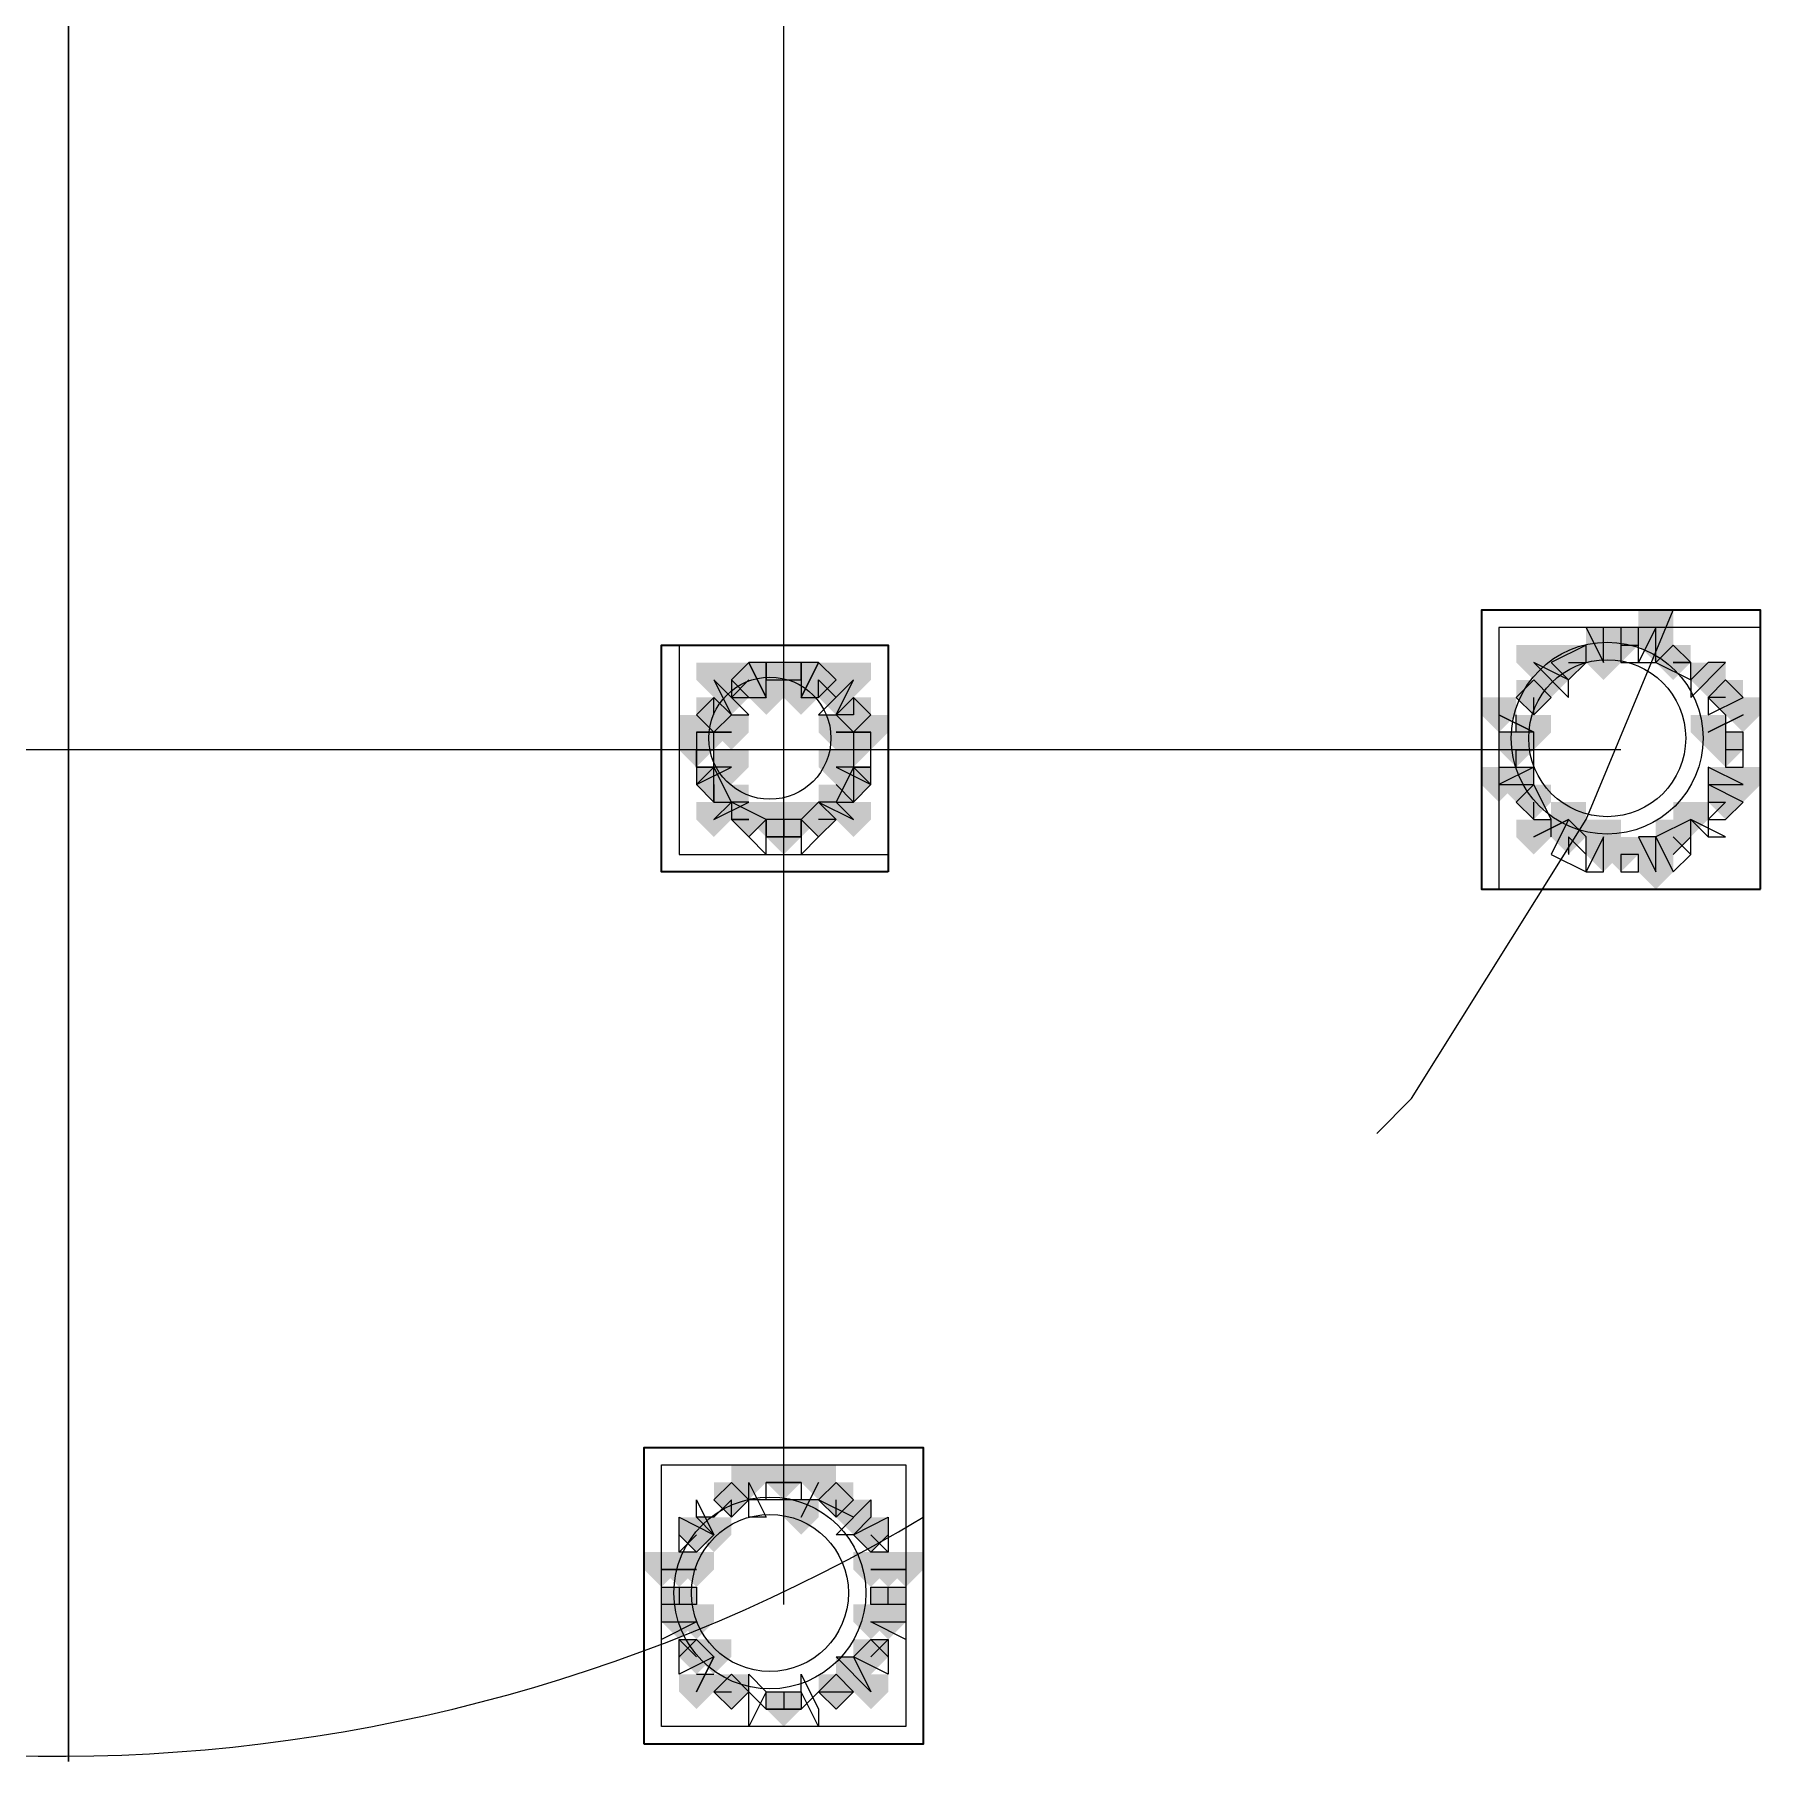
# Model space of a CAD drawing. Header units: millimetres. Extents: x 2315 to 4619, y 1334 to 1897.
# Drawn here: x 4185.9 to 4191.95, y 1548.66 to 1554.71 of the extents above; entities that cross this region are included whole.
import ezdxf

# ---------------------------------------------------------------- set-up
doc = ezdxf.new("R2010")
doc.units = ezdxf.units.MM
for name, color, linetype, true_color in [('PDF_10', 7, 'Continuous', 0x00b85c), ('PDF_AXIS', 7, 'Continuous', 0x00b85c), ('PDF_柱构件', 7, 'Continuous', 0x00b85c), ('PDF_转运站初步方案', 7, 'Continuous', 0x00b85c)]:
    doc.layers.add(name, color=color, linetype=linetype, true_color=true_color)
doc.layers.add('PDF_中心线层', color=1, linetype='Continuous')
doc.layers.add('PDF_粗实线层', color=7, linetype='Continuous')

msp = doc.modelspace()

# ---------------------------------------------------------------- hatches: boundary and pattern name
at = {"layer": 'PDF_10', "transparency": 33554559}
for points in [[(4191.4573, 1552.6298), (4191.3962, 1552.6298), (4191.3962, 1552.5687), (4191.4573, 1552.5076), (4191.5183, 1552.5687), (4191.5183, 1552.6298)], [(4191.4573, 1552.6298), (4191.3962, 1552.6298), (4191.3962, 1552.5687), (4191.4573, 1552.5076), (4191.5183, 1552.5687), (4191.5183, 1552.6298)], [(4191.4573, 1552.6298), (4191.3962, 1552.6298), (4191.3962, 1552.5687), (4191.4573, 1552.5076), (4191.5183, 1552.5687), (4191.5183, 1552.6298)], [(4191.274, 1552.5687), (4191.2129, 1552.5687), (4191.2129, 1552.5076), (4191.274, 1552.4466), (4191.3351, 1552.5076), (4191.3351, 1552.5687)], [(4191.274, 1552.5687), (4191.2129, 1552.5687), (4191.2129, 1552.5076), (4191.274, 1552.4466), (4191.3351, 1552.5076), (4191.3351, 1552.5687)], [(4191.274, 1552.5687), (4191.2129, 1552.5687), (4191.2129, 1552.5076), (4191.274, 1552.4466), (4191.3351, 1552.5076), (4191.3351, 1552.5687)], [(4191.6405, 1552.5687), (4191.5794, 1552.5687), (4191.5794, 1552.5076), (4191.6405, 1552.4466), (4191.7016, 1552.5076), (4191.7016, 1552.5687)], [(4191.6405, 1552.5687), (4191.5794, 1552.5687), (4191.5794, 1552.5076), (4191.6405, 1552.4466), (4191.7016, 1552.5076), (4191.7016, 1552.5687)], [(4188.4032, 1552.5076), (4188.3421, 1552.5076), (4188.3421, 1552.4466), (4188.4032, 1552.3855), (4188.4643, 1552.4466), (4188.4643, 1552.5076)], [(4188.4032, 1552.5076), (4188.3421, 1552.5076), (4188.3421, 1552.4466), (4188.4032, 1552.3855), (4188.4643, 1552.4466), (4188.4643, 1552.5076)], [(4188.5254, 1552.5076), (4188.4643, 1552.5076), (4188.4643, 1552.4466), (4188.5254, 1552.3855), (4188.5864, 1552.4466), (4188.5864, 1552.5076)], [(4188.5254, 1552.5076), (4188.4643, 1552.5076), (4188.4643, 1552.4466), (4188.5254, 1552.3855), (4188.5864, 1552.4466), (4188.5864, 1552.5076)], [(4188.6475, 1552.5076), (4188.5864, 1552.5076), (4188.5864, 1552.4466), (4188.6475, 1552.3855), (4188.7086, 1552.4466), (4188.7086, 1552.5076)], [(4188.6475, 1552.5076), (4188.5864, 1552.5076), (4188.5864, 1552.4466), (4188.6475, 1552.3855), (4188.7086, 1552.4466), (4188.7086, 1552.5076)], [(4191.1518, 1552.4466), (4191.0908, 1552.4466), (4191.0908, 1552.3855), (4191.1518, 1552.3244), (4191.2129, 1552.3855), (4191.2129, 1552.4466)], [(4191.1518, 1552.4466), (4191.0908, 1552.4466), (4191.0908, 1552.3855), (4191.1518, 1552.3244), (4191.2129, 1552.3855), (4191.2129, 1552.4466)], [(4191.1518, 1552.4466), (4191.0908, 1552.4466), (4191.0908, 1552.3855), (4191.1518, 1552.3244), (4191.2129, 1552.3855), (4191.2129, 1552.4466)], [(4191.8237, 1552.4466), (4191.7627, 1552.4466), (4191.7627, 1552.3855), (4191.8237, 1552.3244), (4191.8848, 1552.3855), (4191.8848, 1552.4466)], [(4191.8237, 1552.4466), (4191.7627, 1552.4466), (4191.7627, 1552.3855), (4191.8237, 1552.3244), (4191.8848, 1552.3855), (4191.8848, 1552.4466)], [(4188.281, 1552.3855), (4188.22, 1552.3855), (4188.22, 1552.3244), (4188.281, 1552.2633), (4188.3421, 1552.3244), (4188.3421, 1552.3855)], [(4188.281, 1552.3855), (4188.22, 1552.3855), (4188.22, 1552.3244), (4188.281, 1552.2633), (4188.3421, 1552.3244), (4188.3421, 1552.3855)], [(4188.281, 1552.3855), (4188.22, 1552.3855), (4188.22, 1552.3244), (4188.281, 1552.2633), (4188.3421, 1552.3244), (4188.3421, 1552.3855)], [(4188.7697, 1552.3855), (4188.7086, 1552.3855), (4188.7086, 1552.3244), (4188.7697, 1552.2633), (4188.8308, 1552.3244), (4188.8308, 1552.3855)], [(4188.7697, 1552.3855), (4188.7086, 1552.3855), (4188.7086, 1552.3244), (4188.7697, 1552.2633), (4188.8308, 1552.3244), (4188.8308, 1552.3855)], [(4188.22, 1552.2633), (4188.1589, 1552.2633), (4188.1589, 1552.2022), (4188.22, 1552.1412), (4188.281, 1552.2022), (4188.281, 1552.2633)], [(4188.22, 1552.2633), (4188.1589, 1552.2633), (4188.1589, 1552.2022), (4188.22, 1552.1412), (4188.281, 1552.2022), (4188.281, 1552.2633)], [(4188.7697, 1552.2633), (4188.7086, 1552.2633), (4188.7086, 1552.2022), (4188.7697, 1552.1412), (4188.8308, 1552.2022), (4188.8308, 1552.2633)], [(4188.7697, 1552.2633), (4188.7086, 1552.2633), (4188.7086, 1552.2022), (4188.7697, 1552.1412), (4188.8308, 1552.2022), (4188.8308, 1552.2633)], [(4191.0908, 1552.2633), (4191.0297, 1552.2633), (4191.0297, 1552.2022), (4191.0908, 1552.1412), (4191.1518, 1552.2022), (4191.1518, 1552.2633)], [(4191.0908, 1552.2633), (4191.0297, 1552.2633), (4191.0297, 1552.2022), (4191.0908, 1552.1412), (4191.1518, 1552.2022), (4191.1518, 1552.2633)], [(4191.8237, 1552.2633), (4191.7627, 1552.2633), (4191.7627, 1552.2022), (4191.8237, 1552.1412), (4191.8848, 1552.2022), (4191.8848, 1552.2633)], [(4191.8237, 1552.2633), (4191.7627, 1552.2633), (4191.7627, 1552.2022), (4191.8237, 1552.1412), (4191.8848, 1552.2022), (4191.8848, 1552.2633)], [(4188.281, 1552.1412), (4188.22, 1552.1412), (4188.22, 1552.0801), (4188.281, 1552.019), (4188.3421, 1552.0801), (4188.3421, 1552.1412)], [(4188.281, 1552.1412), (4188.22, 1552.1412), (4188.22, 1552.0801), (4188.281, 1552.019), (4188.3421, 1552.0801), (4188.3421, 1552.1412)], [(4188.7697, 1552.1412), (4188.7086, 1552.1412), (4188.7086, 1552.0801), (4188.7697, 1552.019), (4188.8308, 1552.0801), (4188.8308, 1552.1412)], [(4188.7697, 1552.1412), (4188.7086, 1552.1412), (4188.7086, 1552.0801), (4188.7697, 1552.019), (4188.8308, 1552.0801), (4188.8308, 1552.1412)], [(4191.1518, 1552.0801), (4191.0908, 1552.0801), (4191.0908, 1552.019), (4191.1518, 1551.9579), (4191.2129, 1552.019), (4191.2129, 1552.0801)], [(4191.1518, 1552.0801), (4191.0908, 1552.0801), (4191.0908, 1552.019), (4191.1518, 1551.9579), (4191.2129, 1552.019), (4191.2129, 1552.0801)], [(4191.1518, 1552.0801), (4191.0908, 1552.0801), (4191.0908, 1552.019), (4191.1518, 1551.9579), (4191.2129, 1552.019), (4191.2129, 1552.0801)], [(4191.8237, 1552.0801), (4191.7627, 1552.0801), (4191.7627, 1552.019), (4191.8237, 1551.9579), (4191.8848, 1552.019), (4191.8848, 1552.0801)], [(4191.8237, 1552.0801), (4191.7627, 1552.0801), (4191.7627, 1552.019), (4191.8237, 1551.9579), (4191.8848, 1552.019), (4191.8848, 1552.0801)], [(4188.4032, 1552.019), (4188.3421, 1552.019), (4188.3421, 1551.9579), (4188.4032, 1551.8968), (4188.4643, 1551.9579), (4188.4643, 1552.019)], [(4188.4032, 1552.019), (4188.3421, 1552.019), (4188.3421, 1551.9579), (4188.4032, 1551.8968), (4188.4643, 1551.9579), (4188.4643, 1552.019)], [(4188.6475, 1552.019), (4188.5864, 1552.019), (4188.5864, 1551.9579), (4188.6475, 1551.8968), (4188.7086, 1551.9579), (4188.7086, 1552.019)], [(4188.6475, 1552.019), (4188.5864, 1552.019), (4188.5864, 1551.9579), (4188.6475, 1551.8968), (4188.7086, 1551.9579), (4188.7086, 1552.019)], [(4188.6475, 1552.019), (4188.5864, 1552.019), (4188.5864, 1551.9579), (4188.6475, 1551.8968), (4188.7086, 1551.9579), (4188.7086, 1552.019)], [(4188.5254, 1551.9579), (4188.4643, 1551.9579), (4188.4643, 1551.8968), (4188.5254, 1551.8357), (4188.5864, 1551.8968), (4188.5864, 1551.9579)], [(4188.5254, 1551.9579), (4188.4643, 1551.9579), (4188.4643, 1551.8968), (4188.5254, 1551.8357), (4188.5864, 1551.8968), (4188.5864, 1551.9579)], [(4191.274, 1551.9579), (4191.2129, 1551.9579), (4191.2129, 1551.8968), (4191.274, 1551.8357), (4191.3351, 1551.8968), (4191.3351, 1551.9579)], [(4191.274, 1551.9579), (4191.2129, 1551.9579), (4191.2129, 1551.8968), (4191.274, 1551.8357), (4191.3351, 1551.8968), (4191.3351, 1551.9579)], [(4191.6405, 1551.9579), (4191.5794, 1551.9579), (4191.5794, 1551.8968), (4191.6405, 1551.8357), (4191.7016, 1551.8968), (4191.7016, 1551.9579)], [(4191.6405, 1551.9579), (4191.5794, 1551.9579), (4191.5794, 1551.8968), (4191.6405, 1551.8357), (4191.7016, 1551.8968), (4191.7016, 1551.9579)], [(4191.4573, 1551.8968), (4191.3962, 1551.8968), (4191.3962, 1551.8357), (4191.4573, 1551.7747), (4191.5183, 1551.8357), (4191.5183, 1551.8968)], [(4191.4573, 1551.8968), (4191.3962, 1551.8968), (4191.3962, 1551.8357), (4191.4573, 1551.7747), (4191.5183, 1551.8357), (4191.5183, 1551.8968)], [(4188.5254, 1549.6979), (4188.4643, 1549.6979), (4188.4643, 1549.6368), (4188.5254, 1549.5757), (4188.5864, 1549.6368), (4188.5864, 1549.6979)], [(4188.5254, 1549.6979), (4188.4643, 1549.6979), (4188.4643, 1549.6368), (4188.5254, 1549.5757), (4188.5864, 1549.6368), (4188.5864, 1549.6979)], [(4188.3421, 1549.6368), (4188.281, 1549.6368), (4188.281, 1549.5757), (4188.3421, 1549.5147), (4188.4032, 1549.5757), (4188.4032, 1549.6368)], [(4188.3421, 1549.6368), (4188.281, 1549.6368), (4188.281, 1549.5757), (4188.3421, 1549.5147), (4188.4032, 1549.5757), (4188.4032, 1549.6368)], [(4188.7086, 1549.6368), (4188.6475, 1549.6368), (4188.6475, 1549.5757), (4188.7086, 1549.5147), (4188.7697, 1549.5757), (4188.7697, 1549.6368)], [(4188.7086, 1549.6368), (4188.6475, 1549.6368), (4188.6475, 1549.5757), (4188.7086, 1549.5147), (4188.7697, 1549.5757), (4188.7697, 1549.6368)], [(4188.22, 1549.5147), (4188.1589, 1549.5147), (4188.1589, 1549.4536), (4188.22, 1549.3925), (4188.281, 1549.4536), (4188.281, 1549.5147)], [(4188.22, 1549.5147), (4188.1589, 1549.5147), (4188.1589, 1549.4536), (4188.22, 1549.3925), (4188.281, 1549.4536), (4188.281, 1549.5147)], [(4188.8308, 1549.5147), (4188.7697, 1549.5147), (4188.7697, 1549.4536), (4188.8308, 1549.3925), (4188.8918, 1549.4536), (4188.8918, 1549.5147)], [(4188.8308, 1549.5147), (4188.7697, 1549.5147), (4188.7697, 1549.4536), (4188.8308, 1549.3925), (4188.8918, 1549.4536), (4188.8918, 1549.5147)], [(4188.1589, 1549.2703), (4188.0978, 1549.2703), (4188.0978, 1549.2093), (4188.1589, 1549.1482), (4188.22, 1549.2093), (4188.22, 1549.2703)], [(4188.1589, 1549.2703), (4188.0978, 1549.2703), (4188.0978, 1549.2093), (4188.1589, 1549.1482), (4188.22, 1549.2093), (4188.22, 1549.2703)], [(4188.8918, 1549.2703), (4188.8308, 1549.2703), (4188.8308, 1549.2093), (4188.8918, 1549.1482), (4188.9529, 1549.2093), (4188.9529, 1549.2703)], [(4188.8918, 1549.2703), (4188.8308, 1549.2703), (4188.8308, 1549.2093), (4188.8918, 1549.1482), (4188.9529, 1549.2093), (4188.9529, 1549.2703)], [(4188.8918, 1549.2703), (4188.8308, 1549.2703), (4188.8308, 1549.2093), (4188.8918, 1549.1482), (4188.9529, 1549.2093), (4188.9529, 1549.2703)], [(4188.22, 1549.0871), (4188.1589, 1549.0871), (4188.1589, 1549.026), (4188.22, 1548.9649), (4188.281, 1549.026), (4188.281, 1549.0871)], [(4188.22, 1549.0871), (4188.1589, 1549.0871), (4188.1589, 1549.026), (4188.22, 1548.9649), (4188.281, 1549.026), (4188.281, 1549.0871)], [(4188.8308, 1549.0871), (4188.7697, 1549.0871), (4188.7697, 1549.026), (4188.8308, 1548.9649), (4188.8918, 1549.026), (4188.8918, 1549.0871)], [(4188.8308, 1549.0871), (4188.7697, 1549.0871), (4188.7697, 1549.026), (4188.8308, 1548.9649), (4188.8918, 1549.026), (4188.8918, 1549.0871)], [(4188.3421, 1548.9649), (4188.281, 1548.9649), (4188.281, 1548.9039), (4188.3421, 1548.8428), (4188.4032, 1548.9039), (4188.4032, 1548.9649)], [(4188.3421, 1548.9649), (4188.281, 1548.9649), (4188.281, 1548.9039), (4188.3421, 1548.8428), (4188.4032, 1548.9039), (4188.4032, 1548.9649)], [(4188.3421, 1548.9649), (4188.281, 1548.9649), (4188.281, 1548.9039), (4188.3421, 1548.8428), (4188.4032, 1548.9039), (4188.4032, 1548.9649)], [(4188.7086, 1548.9649), (4188.6475, 1548.9649), (4188.6475, 1548.9039), (4188.7086, 1548.8428), (4188.7697, 1548.9039), (4188.7697, 1548.9649)], [(4188.7086, 1548.9649), (4188.6475, 1548.9649), (4188.6475, 1548.9039), (4188.7086, 1548.8428), (4188.7697, 1548.9039), (4188.7697, 1548.9649)], [(4188.7086, 1548.9649), (4188.6475, 1548.9649), (4188.6475, 1548.9039), (4188.7086, 1548.8428), (4188.7697, 1548.9039), (4188.7697, 1548.9649)], [(4188.5254, 1548.9039), (4188.4643, 1548.9039), (4188.4643, 1548.8428), (4188.5254, 1548.7817), (4188.5864, 1548.8428), (4188.5864, 1548.9039)], [(4188.5254, 1548.9039), (4188.4643, 1548.9039), (4188.4643, 1548.8428), (4188.5254, 1548.7817), (4188.5864, 1548.8428), (4188.5864, 1548.9039)]]:
    msp.add_hatch(color=256, dxfattribs=at).paths.add_polyline_path(points)
at = {"layer": 'PDF_柱构件', "transparency": 33554559}
for points in [[(4191.5794, 1552.6909), (4191.5183, 1552.6909), (4191.5183, 1552.6298), (4191.5794, 1552.5687), (4191.6405, 1552.6298), (4191.6405, 1552.6909)], [(4191.3962, 1552.6298), (4191.3351, 1552.6298), (4191.3351, 1552.5687), (4191.3962, 1552.5076), (4191.4573, 1552.5687), (4191.4573, 1552.6298)], [(4191.5794, 1552.6298), (4191.5183, 1552.6298), (4191.5183, 1552.5687), (4191.5794, 1552.5076), (4191.6405, 1552.5687), (4191.6405, 1552.6298)], [(4191.1518, 1552.5687), (4191.0908, 1552.5687), (4191.0908, 1552.5076), (4191.1518, 1552.4466), (4191.2129, 1552.5076), (4191.2129, 1552.5687)], [(4191.3962, 1552.5687), (4191.3351, 1552.5687), (4191.3351, 1552.5076), (4191.3962, 1552.4466), (4191.4573, 1552.5076), (4191.4573, 1552.5687)], [(4188.281, 1552.5076), (4188.22, 1552.5076), (4188.22, 1552.4466), (4188.281, 1552.3855), (4188.3421, 1552.4466), (4188.3421, 1552.5076)], [(4188.4643, 1552.5076), (4188.4032, 1552.5076), (4188.4032, 1552.4466), (4188.4643, 1552.3855), (4188.5254, 1552.4466), (4188.5254, 1552.5076)], [(4188.5864, 1552.5076), (4188.5254, 1552.5076), (4188.5254, 1552.4466), (4188.5864, 1552.3855), (4188.6475, 1552.4466), (4188.6475, 1552.5076)], [(4188.7697, 1552.5076), (4188.7086, 1552.5076), (4188.7086, 1552.4466), (4188.7697, 1552.3855), (4188.8308, 1552.4466), (4188.8308, 1552.5076)], [(4191.2129, 1552.5076), (4191.1518, 1552.5076), (4191.1518, 1552.4466), (4191.2129, 1552.3855), (4191.274, 1552.4466), (4191.274, 1552.5076)], [(4191.7627, 1552.5076), (4191.7016, 1552.5076), (4191.7016, 1552.4466), (4191.7627, 1552.3855), (4191.8237, 1552.4466), (4191.8237, 1552.5076)], [(4188.3421, 1552.4466), (4188.281, 1552.4466), (4188.281, 1552.3855), (4188.3421, 1552.3244), (4188.4032, 1552.3855), (4188.4032, 1552.4466)], [(4188.4643, 1552.4466), (4188.4032, 1552.4466), (4188.4032, 1552.3855), (4188.4643, 1552.3244), (4188.5254, 1552.3855), (4188.5254, 1552.4466)], [(4188.5864, 1552.4466), (4188.5254, 1552.4466), (4188.5254, 1552.3855), (4188.5864, 1552.3244), (4188.6475, 1552.3855), (4188.6475, 1552.4466)], [(4188.7086, 1552.4466), (4188.6475, 1552.4466), (4188.6475, 1552.3855), (4188.7086, 1552.3244), (4188.7697, 1552.3855), (4188.7697, 1552.4466)], [(4191.0297, 1552.3855), (4190.9686, 1552.3855), (4190.9686, 1552.3244), (4191.0297, 1552.2633), (4191.0908, 1552.3244), (4191.0908, 1552.3855)], [(4191.8848, 1552.3855), (4191.8237, 1552.3855), (4191.8237, 1552.3244), (4191.8848, 1552.2633), (4191.9459, 1552.3244), (4191.9459, 1552.3855)], [(4188.22, 1552.3244), (4188.1589, 1552.3244), (4188.1589, 1552.2633), (4188.22, 1552.2022), (4188.281, 1552.2633), (4188.281, 1552.3244)], [(4188.281, 1552.3244), (4188.22, 1552.3244), (4188.22, 1552.2633), (4188.281, 1552.2022), (4188.3421, 1552.2633), (4188.3421, 1552.3244)], [(4188.3421, 1552.3244), (4188.281, 1552.3244), (4188.281, 1552.2633), (4188.3421, 1552.2022), (4188.4032, 1552.2633), (4188.4032, 1552.3244)], [(4188.7086, 1552.3244), (4188.6475, 1552.3244), (4188.6475, 1552.2633), (4188.7086, 1552.2022), (4188.7697, 1552.2633), (4188.7697, 1552.3244)], [(4188.7697, 1552.3244), (4188.7086, 1552.3244), (4188.7086, 1552.2633), (4188.7697, 1552.2022), (4188.8308, 1552.2633), (4188.8308, 1552.3244)], [(4188.8308, 1552.3244), (4188.7697, 1552.3244), (4188.7697, 1552.2633), (4188.8308, 1552.2022), (4188.8918, 1552.2633), (4188.8918, 1552.3244)], [(4191.1518, 1552.3244), (4191.0908, 1552.3244), (4191.0908, 1552.2633), (4191.1518, 1552.2022), (4191.2129, 1552.2633), (4191.2129, 1552.3244)], [(4191.7627, 1552.3244), (4191.7016, 1552.3244), (4191.7016, 1552.2633), (4191.7627, 1552.2022), (4191.8237, 1552.2633), (4191.8237, 1552.3244)], [(4188.3421, 1552.2022), (4188.281, 1552.2022), (4188.281, 1552.1412), (4188.3421, 1552.0801), (4188.4032, 1552.1412), (4188.4032, 1552.2022)], [(4188.7086, 1552.2022), (4188.6475, 1552.2022), (4188.6475, 1552.1412), (4188.7086, 1552.0801), (4188.7697, 1552.1412), (4188.7697, 1552.2022)], [(4191.0297, 1552.1412), (4190.9686, 1552.1412), (4190.9686, 1552.0801), (4191.0297, 1552.019), (4191.0908, 1552.0801), (4191.0908, 1552.1412)], [(4191.0908, 1552.1412), (4191.0297, 1552.1412), (4191.0297, 1552.0801), (4191.0908, 1552.019), (4191.1518, 1552.0801), (4191.1518, 1552.1412)], [(4191.8237, 1552.1412), (4191.7627, 1552.1412), (4191.7627, 1552.0801), (4191.8237, 1552.019), (4191.8848, 1552.0801), (4191.8848, 1552.1412)], [(4191.8848, 1552.1412), (4191.8237, 1552.1412), (4191.8237, 1552.0801), (4191.8848, 1552.019), (4191.9459, 1552.0801), (4191.9459, 1552.1412)], [(4188.3421, 1552.0801), (4188.281, 1552.0801), (4188.281, 1552.019), (4188.3421, 1551.9579), (4188.4032, 1552.019), (4188.4032, 1552.0801)], [(4188.7086, 1552.0801), (4188.6475, 1552.0801), (4188.6475, 1552.019), (4188.7086, 1551.9579), (4188.7697, 1552.019), (4188.7697, 1552.0801)], [(4188.281, 1552.019), (4188.22, 1552.019), (4188.22, 1551.9579), (4188.281, 1551.8968), (4188.3421, 1551.9579), (4188.3421, 1552.019)], [(4188.4643, 1552.019), (4188.4032, 1552.019), (4188.4032, 1551.9579), (4188.4643, 1551.8968), (4188.5254, 1551.9579), (4188.5254, 1552.019)], [(4188.5864, 1552.019), (4188.5254, 1552.019), (4188.5254, 1551.9579), (4188.5864, 1551.8968), (4188.6475, 1551.9579), (4188.6475, 1552.019)], [(4188.7697, 1552.019), (4188.7086, 1552.019), (4188.7086, 1551.9579), (4188.7697, 1551.8968), (4188.8308, 1551.9579), (4188.8308, 1552.019)], [(4191.274, 1552.019), (4191.2129, 1552.019), (4191.2129, 1551.9579), (4191.274, 1551.8968), (4191.3351, 1551.9579), (4191.3351, 1552.019)], [(4191.7016, 1552.019), (4191.6405, 1552.019), (4191.6405, 1551.9579), (4191.7016, 1551.8968), (4191.7627, 1551.9579), (4191.7627, 1552.019)], [(4191.1518, 1551.9579), (4191.0908, 1551.9579), (4191.0908, 1551.8968), (4191.1518, 1551.8357), (4191.2129, 1551.8968), (4191.2129, 1551.9579)], [(4191.3962, 1551.9579), (4191.3351, 1551.9579), (4191.3351, 1551.8968), (4191.3962, 1551.8357), (4191.4573, 1551.8968), (4191.4573, 1551.9579)], [(4191.3962, 1551.8968), (4191.3351, 1551.8968), (4191.3351, 1551.8357), (4191.3962, 1551.7747), (4191.4573, 1551.8357), (4191.4573, 1551.8968)], [(4191.5794, 1551.8968), (4191.5183, 1551.8968), (4191.5183, 1551.8357), (4191.5794, 1551.7747), (4191.6405, 1551.8357), (4191.6405, 1551.8968)], [(4191.5794, 1551.8357), (4191.5183, 1551.8357), (4191.5183, 1551.7747), (4191.5794, 1551.7136), (4191.6405, 1551.7747), (4191.6405, 1551.8357)], [(4188.4032, 1549.6979), (4188.3421, 1549.6979), (4188.3421, 1549.6368), (4188.4032, 1549.5757), (4188.4643, 1549.6368), (4188.4643, 1549.6979)], [(4188.6475, 1549.6979), (4188.5864, 1549.6979), (4188.5864, 1549.6368), (4188.6475, 1549.5757), (4188.7086, 1549.6368), (4188.7086, 1549.6979)], [(4188.5864, 1549.5757), (4188.5254, 1549.5757), (4188.5254, 1549.5147), (4188.5864, 1549.4536), (4188.6475, 1549.5147), (4188.6475, 1549.5757)], [(4188.7697, 1549.5757), (4188.7086, 1549.5757), (4188.7086, 1549.5147), (4188.7697, 1549.4536), (4188.8308, 1549.5147), (4188.8308, 1549.5757)], [(4188.281, 1549.5147), (4188.22, 1549.5147), (4188.22, 1549.4536), (4188.281, 1549.3925), (4188.3421, 1549.4536), (4188.3421, 1549.5147)], [(4188.0978, 1549.3925), (4188.0367, 1549.3925), (4188.0367, 1549.3314), (4188.0978, 1549.2703), (4188.1589, 1549.3314), (4188.1589, 1549.3925)], [(4188.1589, 1549.3925), (4188.0978, 1549.3925), (4188.0978, 1549.3314), (4188.1589, 1549.2703), (4188.22, 1549.3314), (4188.22, 1549.3925)], [(4188.22, 1549.3925), (4188.1589, 1549.3925), (4188.1589, 1549.3314), (4188.22, 1549.2703), (4188.281, 1549.3314), (4188.281, 1549.3925)], [(4188.8308, 1549.3925), (4188.7697, 1549.3925), (4188.7697, 1549.3314), (4188.8308, 1549.2703), (4188.8918, 1549.3314), (4188.8918, 1549.3925)], [(4188.8918, 1549.3925), (4188.8308, 1549.3925), (4188.8308, 1549.3314), (4188.8918, 1549.2703), (4188.9529, 1549.3314), (4188.9529, 1549.3925)], [(4188.9529, 1549.3925), (4188.8918, 1549.3925), (4188.8918, 1549.3314), (4188.9529, 1549.2703), (4189.014, 1549.3314), (4189.014, 1549.3925)], [(4188.1589, 1549.2093), (4188.0978, 1549.2093), (4188.0978, 1549.1482), (4188.1589, 1549.0871), (4188.22, 1549.1482), (4188.22, 1549.2093)], [(4188.22, 1549.2093), (4188.1589, 1549.2093), (4188.1589, 1549.1482), (4188.22, 1549.0871), (4188.281, 1549.1482), (4188.281, 1549.2093)], [(4188.8308, 1549.2093), (4188.7697, 1549.2093), (4188.7697, 1549.1482), (4188.8308, 1549.0871), (4188.8918, 1549.1482), (4188.8918, 1549.2093)], [(4188.8918, 1549.2093), (4188.8308, 1549.2093), (4188.8308, 1549.1482), (4188.8918, 1549.0871), (4188.9529, 1549.1482), (4188.9529, 1549.2093)], [(4188.281, 1549.0871), (4188.22, 1549.0871), (4188.22, 1549.026), (4188.281, 1548.9649), (4188.3421, 1549.026), (4188.3421, 1549.0871)], [(4188.7697, 1549.026), (4188.7086, 1549.026), (4188.7086, 1548.9649), (4188.7697, 1548.9039), (4188.8308, 1548.9649), (4188.8308, 1549.026)], [(4188.22, 1548.9649), (4188.1589, 1548.9649), (4188.1589, 1548.9039), (4188.22, 1548.8428), (4188.281, 1548.9039), (4188.281, 1548.9649)], [(4188.8308, 1548.9649), (4188.7697, 1548.9649), (4188.7697, 1548.9039), (4188.8308, 1548.8428), (4188.8918, 1548.9039), (4188.8918, 1548.9649)]]:
    msp.add_hatch(color=256, dxfattribs=at).paths.add_polyline_path(points)
at = {"layer": 'PDF_转运站初步方案', "transparency": 33554559}
for points in [[(4191.4573, 1552.6298), (4191.3962, 1552.6298), (4191.3962, 1552.5687), (4191.4573, 1552.5076), (4191.5183, 1552.5687), (4191.5183, 1552.6298)], [(4191.4573, 1552.6298), (4191.3962, 1552.6298), (4191.3962, 1552.5687), (4191.4573, 1552.5076), (4191.5183, 1552.5687), (4191.5183, 1552.6298)], [(4191.274, 1552.5687), (4191.2129, 1552.5687), (4191.2129, 1552.5076), (4191.274, 1552.4466), (4191.3351, 1552.5076), (4191.3351, 1552.5687)], [(4191.274, 1552.5687), (4191.2129, 1552.5687), (4191.2129, 1552.5076), (4191.274, 1552.4466), (4191.3351, 1552.5076), (4191.3351, 1552.5687)], [(4191.6405, 1552.5687), (4191.5794, 1552.5687), (4191.5794, 1552.5076), (4191.6405, 1552.4466), (4191.7016, 1552.5076), (4191.7016, 1552.5687)], [(4191.6405, 1552.5687), (4191.5794, 1552.5687), (4191.5794, 1552.5076), (4191.6405, 1552.4466), (4191.7016, 1552.5076), (4191.7016, 1552.5687)], [(4188.4032, 1552.5076), (4188.3421, 1552.5076), (4188.3421, 1552.4466), (4188.4032, 1552.3855), (4188.4643, 1552.4466), (4188.4643, 1552.5076)], [(4188.4032, 1552.5076), (4188.3421, 1552.5076), (4188.3421, 1552.4466), (4188.4032, 1552.3855), (4188.4643, 1552.4466), (4188.4643, 1552.5076)], [(4188.5254, 1552.5076), (4188.4643, 1552.5076), (4188.4643, 1552.4466), (4188.5254, 1552.3855), (4188.5864, 1552.4466), (4188.5864, 1552.5076)], [(4188.5254, 1552.5076), (4188.4643, 1552.5076), (4188.4643, 1552.4466), (4188.5254, 1552.3855), (4188.5864, 1552.4466), (4188.5864, 1552.5076)], [(4188.6475, 1552.5076), (4188.5864, 1552.5076), (4188.5864, 1552.4466), (4188.6475, 1552.3855), (4188.7086, 1552.4466), (4188.7086, 1552.5076)], [(4188.6475, 1552.5076), (4188.5864, 1552.5076), (4188.5864, 1552.4466), (4188.6475, 1552.3855), (4188.7086, 1552.4466), (4188.7086, 1552.5076)], [(4191.1518, 1552.4466), (4191.0908, 1552.4466), (4191.0908, 1552.3855), (4191.1518, 1552.3244), (4191.2129, 1552.3855), (4191.2129, 1552.4466)], [(4191.1518, 1552.4466), (4191.0908, 1552.4466), (4191.0908, 1552.3855), (4191.1518, 1552.3244), (4191.2129, 1552.3855), (4191.2129, 1552.4466)], [(4191.8237, 1552.4466), (4191.7627, 1552.4466), (4191.7627, 1552.3855), (4191.8237, 1552.3244), (4191.8848, 1552.3855), (4191.8848, 1552.4466)], [(4191.8237, 1552.4466), (4191.7627, 1552.4466), (4191.7627, 1552.3855), (4191.8237, 1552.3244), (4191.8848, 1552.3855), (4191.8848, 1552.4466)], [(4188.281, 1552.3855), (4188.22, 1552.3855), (4188.22, 1552.3244), (4188.281, 1552.2633), (4188.3421, 1552.3244), (4188.3421, 1552.3855)], [(4188.281, 1552.3855), (4188.22, 1552.3855), (4188.22, 1552.3244), (4188.281, 1552.2633), (4188.3421, 1552.3244), (4188.3421, 1552.3855)], [(4188.7697, 1552.3855), (4188.7086, 1552.3855), (4188.7086, 1552.3244), (4188.7697, 1552.2633), (4188.8308, 1552.3244), (4188.8308, 1552.3855)], [(4188.7697, 1552.3855), (4188.7086, 1552.3855), (4188.7086, 1552.3244), (4188.7697, 1552.2633), (4188.8308, 1552.3244), (4188.8308, 1552.3855)], [(4188.22, 1552.2633), (4188.1589, 1552.2633), (4188.1589, 1552.2022), (4188.22, 1552.1412), (4188.281, 1552.2022), (4188.281, 1552.2633)], [(4188.22, 1552.2633), (4188.1589, 1552.2633), (4188.1589, 1552.2022), (4188.22, 1552.1412), (4188.281, 1552.2022), (4188.281, 1552.2633)], [(4188.7697, 1552.2633), (4188.7086, 1552.2633), (4188.7086, 1552.2022), (4188.7697, 1552.1412), (4188.8308, 1552.2022), (4188.8308, 1552.2633)], [(4188.7697, 1552.2633), (4188.7086, 1552.2633), (4188.7086, 1552.2022), (4188.7697, 1552.1412), (4188.8308, 1552.2022), (4188.8308, 1552.2633)], [(4191.0908, 1552.2633), (4191.0297, 1552.2633), (4191.0297, 1552.2022), (4191.0908, 1552.1412), (4191.1518, 1552.2022), (4191.1518, 1552.2633)], [(4191.0908, 1552.2633), (4191.0297, 1552.2633), (4191.0297, 1552.2022), (4191.0908, 1552.1412), (4191.1518, 1552.2022), (4191.1518, 1552.2633)], [(4191.8237, 1552.2633), (4191.7627, 1552.2633), (4191.7627, 1552.2022), (4191.8237, 1552.1412), (4191.8848, 1552.2022), (4191.8848, 1552.2633)], [(4191.8237, 1552.2633), (4191.7627, 1552.2633), (4191.7627, 1552.2022), (4191.8237, 1552.1412), (4191.8848, 1552.2022), (4191.8848, 1552.2633)], [(4188.281, 1552.1412), (4188.22, 1552.1412), (4188.22, 1552.0801), (4188.281, 1552.019), (4188.3421, 1552.0801), (4188.3421, 1552.1412)], [(4188.281, 1552.1412), (4188.22, 1552.1412), (4188.22, 1552.0801), (4188.281, 1552.019), (4188.3421, 1552.0801), (4188.3421, 1552.1412)], [(4188.7697, 1552.1412), (4188.7086, 1552.1412), (4188.7086, 1552.0801), (4188.7697, 1552.019), (4188.8308, 1552.0801), (4188.8308, 1552.1412)], [(4188.7697, 1552.1412), (4188.7086, 1552.1412), (4188.7086, 1552.0801), (4188.7697, 1552.019), (4188.8308, 1552.0801), (4188.8308, 1552.1412)], [(4191.1518, 1552.0801), (4191.0908, 1552.0801), (4191.0908, 1552.019), (4191.1518, 1551.9579), (4191.2129, 1552.019), (4191.2129, 1552.0801)], [(4191.1518, 1552.0801), (4191.0908, 1552.0801), (4191.0908, 1552.019), (4191.1518, 1551.9579), (4191.2129, 1552.019), (4191.2129, 1552.0801)], [(4191.8237, 1552.0801), (4191.7627, 1552.0801), (4191.7627, 1552.019), (4191.8237, 1551.9579), (4191.8848, 1552.019), (4191.8848, 1552.0801)], [(4191.8237, 1552.0801), (4191.7627, 1552.0801), (4191.7627, 1552.019), (4191.8237, 1551.9579), (4191.8848, 1552.019), (4191.8848, 1552.0801)], [(4188.4032, 1552.019), (4188.3421, 1552.019), (4188.3421, 1551.9579), (4188.4032, 1551.8968), (4188.4643, 1551.9579), (4188.4643, 1552.019)], [(4188.4032, 1552.019), (4188.3421, 1552.019), (4188.3421, 1551.9579), (4188.4032, 1551.8968), (4188.4643, 1551.9579), (4188.4643, 1552.019)], [(4188.6475, 1552.019), (4188.5864, 1552.019), (4188.5864, 1551.9579), (4188.6475, 1551.8968), (4188.7086, 1551.9579), (4188.7086, 1552.019)], [(4188.6475, 1552.019), (4188.5864, 1552.019), (4188.5864, 1551.9579), (4188.6475, 1551.8968), (4188.7086, 1551.9579), (4188.7086, 1552.019)], [(4188.5254, 1551.9579), (4188.4643, 1551.9579), (4188.4643, 1551.8968), (4188.5254, 1551.8357), (4188.5864, 1551.8968), (4188.5864, 1551.9579)], [(4188.5254, 1551.9579), (4188.4643, 1551.9579), (4188.4643, 1551.8968), (4188.5254, 1551.8357), (4188.5864, 1551.8968), (4188.5864, 1551.9579)], [(4191.274, 1551.9579), (4191.2129, 1551.9579), (4191.2129, 1551.8968), (4191.274, 1551.8357), (4191.3351, 1551.8968), (4191.3351, 1551.9579)], [(4191.274, 1551.9579), (4191.2129, 1551.9579), (4191.2129, 1551.8968), (4191.274, 1551.8357), (4191.3351, 1551.8968), (4191.3351, 1551.9579)], [(4191.6405, 1551.9579), (4191.5794, 1551.9579), (4191.5794, 1551.8968), (4191.6405, 1551.8357), (4191.7016, 1551.8968), (4191.7016, 1551.9579)], [(4191.6405, 1551.9579), (4191.5794, 1551.9579), (4191.5794, 1551.8968), (4191.6405, 1551.8357), (4191.7016, 1551.8968), (4191.7016, 1551.9579)], [(4191.4573, 1551.8968), (4191.3962, 1551.8968), (4191.3962, 1551.8357), (4191.4573, 1551.7747), (4191.5183, 1551.8357), (4191.5183, 1551.8968)], [(4191.4573, 1551.8968), (4191.3962, 1551.8968), (4191.3962, 1551.8357), (4191.4573, 1551.7747), (4191.5183, 1551.8357), (4191.5183, 1551.8968)], [(4188.5254, 1549.6979), (4188.4643, 1549.6979), (4188.4643, 1549.6368), (4188.5254, 1549.5757), (4188.5864, 1549.6368), (4188.5864, 1549.6979)], [(4188.5254, 1549.6979), (4188.4643, 1549.6979), (4188.4643, 1549.6368), (4188.5254, 1549.5757), (4188.5864, 1549.6368), (4188.5864, 1549.6979)], [(4188.3421, 1549.6368), (4188.281, 1549.6368), (4188.281, 1549.5757), (4188.3421, 1549.5147), (4188.4032, 1549.5757), (4188.4032, 1549.6368)], [(4188.3421, 1549.6368), (4188.281, 1549.6368), (4188.281, 1549.5757), (4188.3421, 1549.5147), (4188.4032, 1549.5757), (4188.4032, 1549.6368)], [(4188.7086, 1549.6368), (4188.6475, 1549.6368), (4188.6475, 1549.5757), (4188.7086, 1549.5147), (4188.7697, 1549.5757), (4188.7697, 1549.6368)], [(4188.7086, 1549.6368), (4188.6475, 1549.6368), (4188.6475, 1549.5757), (4188.7086, 1549.5147), (4188.7697, 1549.5757), (4188.7697, 1549.6368)], [(4188.22, 1549.5147), (4188.1589, 1549.5147), (4188.1589, 1549.4536), (4188.22, 1549.3925), (4188.281, 1549.4536), (4188.281, 1549.5147)], [(4188.22, 1549.5147), (4188.1589, 1549.5147), (4188.1589, 1549.4536), (4188.22, 1549.3925), (4188.281, 1549.4536), (4188.281, 1549.5147)], [(4188.8308, 1549.5147), (4188.7697, 1549.5147), (4188.7697, 1549.4536), (4188.8308, 1549.3925), (4188.8918, 1549.4536), (4188.8918, 1549.5147)], [(4188.8308, 1549.5147), (4188.7697, 1549.5147), (4188.7697, 1549.4536), (4188.8308, 1549.3925), (4188.8918, 1549.4536), (4188.8918, 1549.5147)], [(4188.1589, 1549.2703), (4188.0978, 1549.2703), (4188.0978, 1549.2093), (4188.1589, 1549.1482), (4188.22, 1549.2093), (4188.22, 1549.2703)], [(4188.1589, 1549.2703), (4188.0978, 1549.2703), (4188.0978, 1549.2093), (4188.1589, 1549.1482), (4188.22, 1549.2093), (4188.22, 1549.2703)], [(4188.8918, 1549.2703), (4188.8308, 1549.2703), (4188.8308, 1549.2093), (4188.8918, 1549.1482), (4188.9529, 1549.2093), (4188.9529, 1549.2703)], [(4188.8918, 1549.2703), (4188.8308, 1549.2703), (4188.8308, 1549.2093), (4188.8918, 1549.1482), (4188.9529, 1549.2093), (4188.9529, 1549.2703)], [(4188.22, 1549.0871), (4188.1589, 1549.0871), (4188.1589, 1549.026), (4188.22, 1548.9649), (4188.281, 1549.026), (4188.281, 1549.0871)], [(4188.22, 1549.0871), (4188.1589, 1549.0871), (4188.1589, 1549.026), (4188.22, 1548.9649), (4188.281, 1549.026), (4188.281, 1549.0871)], [(4188.8308, 1549.0871), (4188.7697, 1549.0871), (4188.7697, 1549.026), (4188.8308, 1548.9649), (4188.8918, 1549.026), (4188.8918, 1549.0871)], [(4188.8308, 1549.0871), (4188.7697, 1549.0871), (4188.7697, 1549.026), (4188.8308, 1548.9649), (4188.8918, 1549.026), (4188.8918, 1549.0871)], [(4188.3421, 1548.9649), (4188.281, 1548.9649), (4188.281, 1548.9039), (4188.3421, 1548.8428), (4188.4032, 1548.9039), (4188.4032, 1548.9649)], [(4188.3421, 1548.9649), (4188.281, 1548.9649), (4188.281, 1548.9039), (4188.3421, 1548.8428), (4188.4032, 1548.9039), (4188.4032, 1548.9649)], [(4188.7086, 1548.9649), (4188.6475, 1548.9649), (4188.6475, 1548.9039), (4188.7086, 1548.8428), (4188.7697, 1548.9039), (4188.7697, 1548.9649)], [(4188.7086, 1548.9649), (4188.6475, 1548.9649), (4188.6475, 1548.9039), (4188.7086, 1548.8428), (4188.7697, 1548.9039), (4188.7697, 1548.9649)], [(4188.5254, 1548.9039), (4188.4643, 1548.9039), (4188.4643, 1548.8428), (4188.5254, 1548.7817), (4188.5864, 1548.8428), (4188.5864, 1548.9039)], [(4188.5254, 1548.9039), (4188.4643, 1548.9039), (4188.4643, 1548.8428), (4188.5254, 1548.7817), (4188.5864, 1548.8428), (4188.5864, 1548.9039)]]:
    msp.add_hatch(color=256, dxfattribs=at).paths.add_polyline_path(points)

# ---------------------------------------------------------------- linework, layer by layer
at = {"layer": 'PDF_10', "lineweight": 18}
for points in [[(4191.4573, 1552.5687), (4191.5183, 1552.5687)], [(4188.5254, 1552.4466), (4188.5254, 1552.5076)], [(4191.274, 1552.5076), (4191.3351, 1552.5076)], [(4191.7016, 1552.5076), (4191.6405, 1552.5076), (4191.7016, 1552.5076)], [(4188.3421, 1552.3855), (4188.4032, 1552.4466)], [(4188.4032, 1552.3855), (4188.3421, 1552.4466)], [(4188.4643, 1552.4466), (4188.5864, 1552.4466)], [(4188.6475, 1552.3855), (4188.6475, 1552.4466), (4188.7086, 1552.3855)], [(4188.281, 1552.3244), (4188.281, 1552.3855)], [(4188.7697, 1552.3855), (4188.7697, 1552.3244), (4188.7086, 1552.3244)], [(4191.1518, 1552.3244), (4191.1518, 1552.3855)], [(4191.8237, 1552.3855), (4191.7627, 1552.3855), (4191.8237, 1552.3244)], [(4188.22, 1552.1412), (4188.22, 1552.2022), (4188.281, 1552.2022)], [(4188.8308, 1552.2022), (4188.7697, 1552.2022), (4188.7697, 1552.1412)], [(4191.0908, 1552.1412), (4191.0908, 1552.2022), (4191.1518, 1552.2022)], [(4191.8848, 1552.2022), (4191.8237, 1552.2022), (4191.8237, 1552.1412)], [(4188.281, 1552.019), (4188.281, 1552.0801), (4188.281, 1552.019)], [(4188.7697, 1552.0801), (4188.7697, 1552.019), (4188.7086, 1552.0801)], [(4191.1518, 1551.9579), (4191.1518, 1552.019)], [(4191.7627, 1552.019), (4191.8237, 1552.019), (4191.7627, 1551.9579)], [(4188.3421, 1551.9579), (4188.4032, 1551.9579), (4188.3421, 1551.9579)], [(4188.5254, 1551.9579), (4188.5254, 1551.8968)], [(4188.7086, 1551.9579), (4188.6475, 1551.9579)], [(4188.5864, 1551.8968), (4188.4643, 1551.8968)], [(4191.3351, 1551.8357), (4191.274, 1551.8968), (4191.274, 1551.8357)], [(4191.7016, 1551.8968), (4191.6405, 1551.8357)], [(4191.6405, 1551.8968), (4191.7016, 1551.8357)], [(4191.5183, 1551.8357), (4191.4573, 1551.8357), (4191.4573, 1551.7747)], [(4188.5864, 1549.6368), (4188.4643, 1549.6368)], [(4188.5254, 1549.5757), (4188.5254, 1549.6368)], [(4188.3421, 1549.5147), (4188.3421, 1549.5757), (4188.281, 1549.5147)], [(4188.7697, 1549.5147), (4188.6475, 1549.5757)], [(4188.7086, 1549.5147), (4188.7086, 1549.5757)], [(4188.22, 1549.4536), (4188.1589, 1549.3925)], [(4188.22, 1549.3925), (4188.1589, 1549.4536)], [(4188.8918, 1549.3925), (4188.8308, 1549.4536)], [(4188.8308, 1549.3925), (4188.8918, 1549.4536)], [(4188.1589, 1549.2703), (4188.1589, 1549.2093), (4188.0978, 1549.2093)], [(4188.8918, 1549.2093), (4188.8918, 1549.2703)], [(4188.1589, 1549.0871), (4188.22, 1549.026)], [(4188.22, 1549.0871), (4188.1589, 1549.026)], [(4188.8308, 1549.026), (4188.8918, 1549.0871)], [(4188.8308, 1549.0871), (4188.8918, 1549.026)], [(4188.281, 1548.9039), (4188.3421, 1548.9039)], [(4188.5254, 1548.9039), (4188.5254, 1548.8428)], [(4188.6475, 1548.9039), (4188.7697, 1548.9039)], [(4188.4643, 1548.8428), (4188.5864, 1548.8428)]]:
    msp.add_lwpolyline(points, dxfattribs=at)
at = {"layer": 'PDF_AXIS', "lineweight": 18}
for points in [[(4191.9459, 1551.7136), (4191.9459, 1552.6298), (4191.0297, 1552.6298), (4191.0297, 1551.7136)], [(4188.8918, 1551.8357), (4188.8918, 1552.5687), (4188.1589, 1552.5687), (4188.1589, 1551.8357)], [(4188.0978, 1548.7817), (4188.0978, 1549.6979), (4188.9529, 1549.6979), (4188.9529, 1548.7817)]]:
    msp.add_lwpolyline(points, close=True, dxfattribs=at)
at = {"layer": 'PDF_中心线层', "color": 112, "lineweight": 18, "true_color": 0x00b85c}
msp.add_lwpolyline([(4186.021, 1560.6925), (4186.021, 1548.6595)], close=True, dxfattribs=at)
for points in [[(4188.5254, 1549.2093), (4188.5254, 1560.1428)], [(4190.6021, 1550.8584), (4190.7243, 1550.9806), (4191.3351, 1551.9579), (4191.6405, 1552.6909)], [(4191.4573, 1552.2022), (4180.5848, 1552.2022)]]:
    msp.add_lwpolyline(points, dxfattribs=at)
msp.add_arc((4185.9734, 1554.6164), 5.939, 179.12977, 300.79454, dxfattribs=at)
at = {"layer": 'PDF_柱构件', "lineweight": 18}
for points in [[(4191.3351, 1552.6298), (4191.3962, 1552.5076), (4191.3962, 1552.6298)], [(4191.4573, 1552.5076), (4191.5183, 1552.5076), (4191.5183, 1552.6298), (4191.4573, 1552.6298)], [(4191.5794, 1552.6298), (4191.5183, 1552.5076), (4191.5794, 1552.5076)], [(4191.274, 1552.4466), (4191.3351, 1552.5076), (4191.3351, 1552.5687), (4191.2129, 1552.5076)], [(4191.5794, 1552.5076), (4191.7016, 1552.4466), (4191.7016, 1552.5076), (4191.6405, 1552.5687)], [(4188.3421, 1552.3855), (4188.4643, 1552.3855), (4188.4032, 1552.5076), (4188.3421, 1552.4466)], [(4188.4032, 1552.5076), (4188.4643, 1552.3855), (4188.4643, 1552.5076)], [(4188.4643, 1552.4466), (4188.5864, 1552.4466), (4188.5864, 1552.5076), (4188.4643, 1552.5076)], [(4188.5864, 1552.5076), (4188.5864, 1552.3855), (4188.6475, 1552.5076)], [(4188.5864, 1552.3855), (4188.6475, 1552.3855), (4188.7086, 1552.4466), (4188.6475, 1552.5076)], [(4191.1518, 1552.5076), (4191.274, 1552.3855), (4191.274, 1552.4466)], [(4191.7627, 1552.5076), (4191.7016, 1552.4466), (4191.7016, 1552.3855), (4191.8237, 1552.5076)], [(4188.281, 1552.4466), (4188.3421, 1552.3244), (4188.4032, 1552.3244)], [(4188.7697, 1552.4466), (4188.6475, 1552.3244), (4188.7086, 1552.3244)], [(4191.1518, 1552.3244), (4191.2129, 1552.3855), (4191.1518, 1552.4466), (4191.0908, 1552.3855)], [(4191.7627, 1552.3855), (4191.7627, 1552.3244), (4191.8848, 1552.3855), (4191.8237, 1552.4466)], [(4188.281, 1552.2633), (4188.3421, 1552.3244), (4188.281, 1552.3855), (4188.22, 1552.3244)], [(4188.7086, 1552.3244), (4188.7697, 1552.2633), (4188.8308, 1552.3244), (4188.7697, 1552.3855)], [(4191.0297, 1552.3244), (4191.1518, 1552.2633)], [(4191.8848, 1552.3244), (4191.7627, 1552.2633)], [(4188.22, 1552.2633), (4188.3421, 1552.2633)], [(4188.281, 1552.1412), (4188.281, 1552.2633), (4188.22, 1552.2633), (4188.22, 1552.1412)], [(4188.8308, 1552.2633), (4188.7086, 1552.2633)], [(4188.7697, 1552.2633), (4188.7697, 1552.1412), (4188.8308, 1552.1412), (4188.8308, 1552.2633)], [(4191.1518, 1552.1412), (4191.1518, 1552.2633), (4191.0297, 1552.2633), (4191.0297, 1552.1412)], [(4191.8237, 1552.2633), (4191.8237, 1552.1412), (4191.8848, 1552.1412), (4191.8848, 1552.2633)], [(4188.22, 1552.0801), (4188.3421, 1552.1412), (4188.22, 1552.1412)], [(4188.3421, 1552.019), (4188.281, 1552.1412), (4188.22, 1552.0801), (4188.281, 1552.019)], [(4188.8308, 1552.1412), (4188.7086, 1552.1412), (4188.8308, 1552.0801)], [(4188.7697, 1552.1412), (4188.7086, 1552.019), (4188.7697, 1552.019), (4188.8308, 1552.0801)], [(4191.0297, 1552.0801), (4191.1518, 1552.0801), (4191.1518, 1552.1412)], [(4191.8848, 1552.0801), (4191.7627, 1552.1412), (4191.7627, 1552.0801)], [(4191.2129, 1551.9579), (4191.1518, 1552.0801), (4191.0908, 1552.019), (4191.1518, 1551.9579)], [(4191.7627, 1552.0801), (4191.7627, 1551.9579), (4191.8237, 1551.9579), (4191.8848, 1552.019)], [(4188.281, 1551.9579), (4188.4032, 1552.019), (4188.3421, 1552.019)], [(4188.4643, 1551.9579), (4188.3421, 1552.019), (4188.3421, 1551.9579), (4188.4032, 1551.8968)], [(4188.6475, 1552.019), (4188.5864, 1551.9579), (4188.6475, 1551.8968), (4188.7086, 1551.9579)], [(4188.7697, 1551.9579), (4188.7086, 1552.019), (4188.6475, 1552.019)], [(4188.5864, 1551.9579), (4188.4643, 1551.9579), (4188.4643, 1551.8968), (4188.5864, 1551.8968)], [(4191.1518, 1551.8968), (4191.274, 1551.9579)], [(4191.3351, 1551.8968), (4191.274, 1551.9579), (4191.2129, 1551.8357), (4191.3351, 1551.7747)], [(4191.7016, 1551.9579), (4191.5794, 1551.8968), (4191.6405, 1551.7747), (4191.7016, 1551.8357)], [(4191.8237, 1551.8968), (4191.7016, 1551.9579), (4191.7627, 1551.8968)], [(4191.3962, 1551.7747), (4191.3962, 1551.8968), (4191.3351, 1551.7747)], [(4191.5794, 1551.7747), (4191.5794, 1551.8968), (4191.5183, 1551.8968)], [(4191.5183, 1551.8357), (4191.4573, 1551.8357), (4191.4573, 1551.7747), (4191.5183, 1551.7747)], [(4188.4032, 1549.5757), (4188.3421, 1549.5147), (4188.281, 1549.5757), (4188.3421, 1549.6368)], [(4188.4032, 1549.6368), (4188.4643, 1549.5147), (4188.4032, 1549.5147)], [(4188.5864, 1549.5757), (4188.4643, 1549.5757), (4188.4643, 1549.6368), (4188.5864, 1549.6368)], [(4188.6475, 1549.6368), (4188.5864, 1549.5147)], [(4188.7086, 1549.5147), (4188.6475, 1549.5757), (4188.7086, 1549.6368), (4188.7697, 1549.5757)], [(4188.22, 1549.5757), (4188.281, 1549.4536), (4188.22, 1549.5147)], [(4188.8308, 1549.5147), (4188.7697, 1549.4536), (4188.7086, 1549.4536), (4188.8308, 1549.5757)], [(4188.281, 1549.4536), (4188.22, 1549.3925), (4188.1589, 1549.3925), (4188.1589, 1549.5147)], [(4188.8308, 1549.3925), (4188.7697, 1549.4536), (4188.8918, 1549.5147), (4188.8918, 1549.3925)], [(4188.0978, 1549.3314), (4188.22, 1549.3314)], [(4188.9529, 1549.3314), (4188.8308, 1549.3314)], [(4188.22, 1549.2703), (4188.22, 1549.2093), (4188.0978, 1549.2093), (4188.0978, 1549.2703)], [(4188.8308, 1549.2093), (4188.8308, 1549.2703), (4188.9529, 1549.2703), (4188.9529, 1549.2093)], [(4188.0978, 1549.1482), (4188.22, 1549.1482), (4188.0978, 1549.0871)], [(4188.9529, 1549.0871), (4188.8308, 1549.1482), (4188.9529, 1549.1482)], [(4188.22, 1549.0871), (4188.281, 1549.026), (4188.1589, 1548.9649), (4188.1589, 1549.0871)], [(4188.7697, 1549.026), (4188.8308, 1549.0871), (4188.8918, 1549.0871), (4188.8918, 1548.9649)], [(4188.22, 1548.9039), (4188.281, 1549.026)], [(4188.8308, 1548.9039), (4188.7086, 1549.026), (4188.7697, 1549.026)], [(4188.3421, 1548.9649), (4188.4032, 1548.9039), (4188.3421, 1548.8428), (4188.281, 1548.9039)], [(4188.4032, 1548.8428), (4188.4032, 1548.9649), (4188.4643, 1548.9039), (4188.4032, 1548.7817)], [(4188.6475, 1548.7817), (4188.5864, 1548.9039), (4188.5864, 1548.9649), (4188.6475, 1548.8428)], [(4188.6475, 1548.9039), (4188.7086, 1548.9649), (4188.7697, 1548.9039), (4188.7086, 1548.8428)], [(4188.4643, 1548.9039), (4188.5864, 1548.9039), (4188.5864, 1548.8428), (4188.4643, 1548.8428)]]:
    msp.add_lwpolyline(points, close=True, dxfattribs=at)
for points in [[(4191.0908, 1552.2633), (4191.0908, 1552.3244)], [(4191.8237, 1552.3244), (4191.8237, 1552.2633)], [(4188.281, 1552.0801), (4188.281, 1552.1412)], [(4188.7697, 1552.1412), (4188.7697, 1552.0801)], [(4188.4643, 1551.8968), (4188.4643, 1551.9579), (4188.4032, 1551.8968), (4188.4643, 1551.8357), (4188.4643, 1551.9579)], [(4188.5864, 1551.8968), (4188.5864, 1551.9579), (4188.5864, 1551.8357), (4188.6475, 1551.8968), (4188.5864, 1551.9579)], [(4191.2129, 1551.8968), (4191.2129, 1551.9579)], [(4191.7627, 1551.9579), (4191.7627, 1551.8968)], [(4188.4643, 1549.5757), (4188.4032, 1549.5757)], [(4188.6475, 1549.5757), (4188.5864, 1549.5757)], [(4188.281, 1549.5147), (4188.22, 1549.5147)], [(4188.22, 1548.9649), (4188.281, 1548.9649)], [(4188.4032, 1548.9039), (4188.4643, 1548.8428)], [(4188.5864, 1548.8428), (4188.6475, 1548.9039)]]:
    msp.add_lwpolyline(points, dxfattribs=at)
at = {"layer": 'PDF_粗实线层', "color": 112, "lineweight": 35, "true_color": 0x00b85c}
for points in [[(4191.9459, 1551.7136), (4191.9459, 1552.6909), (4190.9686, 1552.6909), (4190.9686, 1551.7136)], [(4188.8918, 1551.7747), (4188.0978, 1551.7747), (4188.0978, 1552.5687), (4188.8918, 1552.5687)], [(4188.0367, 1548.7206), (4188.0367, 1549.759), (4189.014, 1549.759), (4189.014, 1548.7206)]]:
    msp.add_lwpolyline(points, close=True, dxfattribs=at)
at = {"layer": 'PDF_转运站初步方案', "lineweight": 18}
for centre, radius in [((4191.4091, 1552.2426), 0.3359), ((4191.4091, 1552.2426), 0.2749), ((4188.4771, 1552.2426), 0.2138), ((4188.4771, 1552.2426), 0.2138), ((4188.4771, 1549.2495), 0.3359), ((4188.4771, 1549.2495), 0.2749)]:
    msp.add_circle(centre, radius, dxfattribs=at)

doc.saveas('drawing.dxf')
